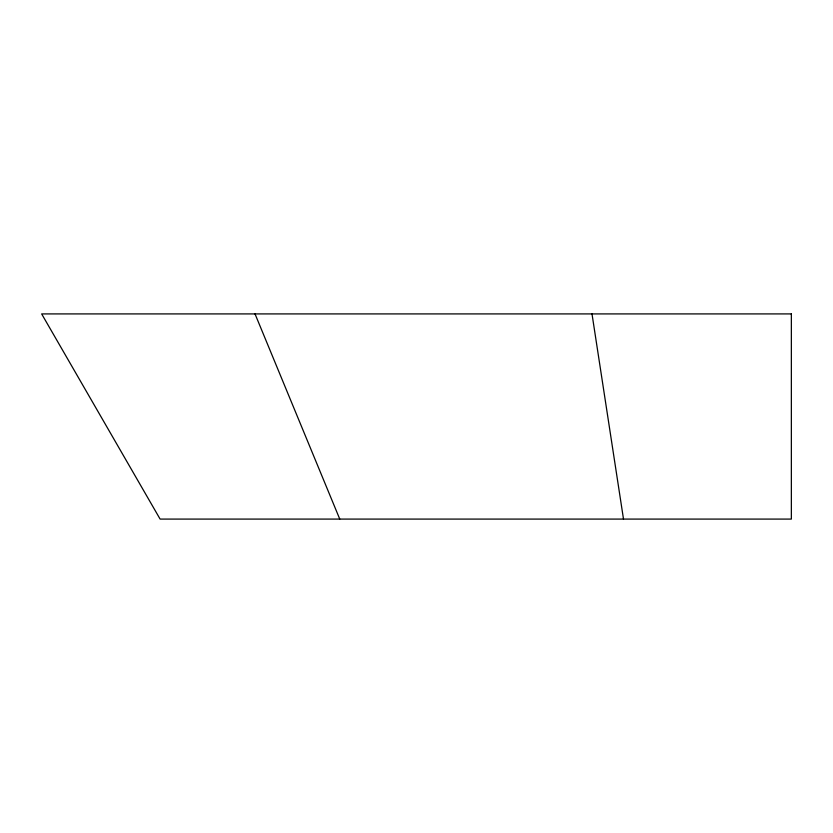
<?xml version="1.0" encoding="UTF-8"?>
<svg xmlns="http://www.w3.org/2000/svg" width="833" height="833" viewBox="0 0 833 833"><rect width="100%" height="100%" fill="white"/><g stroke="black" fill="none" stroke-linecap="round" stroke-linejoin="round"><path stroke-width="1.25" d="M255.023 313.916L339.76 519.084M592.003 313.916L623.5 519.084M791.35 313.916L41.65 313.916L160.103 519.084L791.35 519.084L791.35 313.916"/></g></svg>
